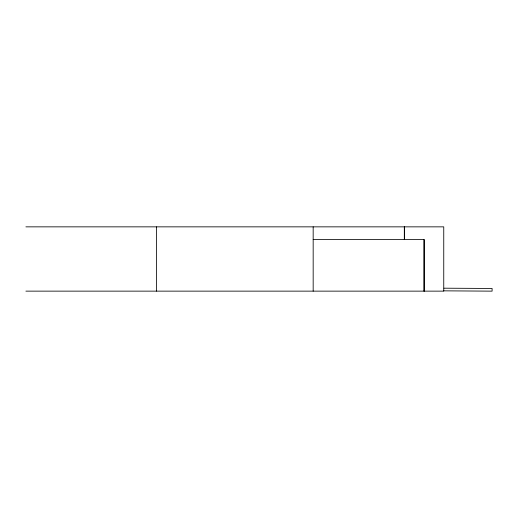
<?xml version="1.0" encoding="UTF-8"?>
<svg xmlns="http://www.w3.org/2000/svg" width="518" height="518" viewBox="0 0 518 518"><rect width="100%" height="100%" fill="white"/><g stroke="black" fill="none" stroke-linecap="round" stroke-linejoin="round"><path stroke-width="0.78" d="M25.9 226.852L443.751 226.852L443.751 291.135L25.9 291.135M313.17 239.549L424.164 239.549L424.164 291.135M443.978 288.196L492.1 288.468L492.1 291.148L443.635 290.844M424.035 239.549L424.035 291.135M404.577 226.852L404.577 239.549M404.318 226.852L404.318 239.549M313.17 226.852L313.17 291.135M156.481 226.852L156.481 291.135"/></g></svg>
